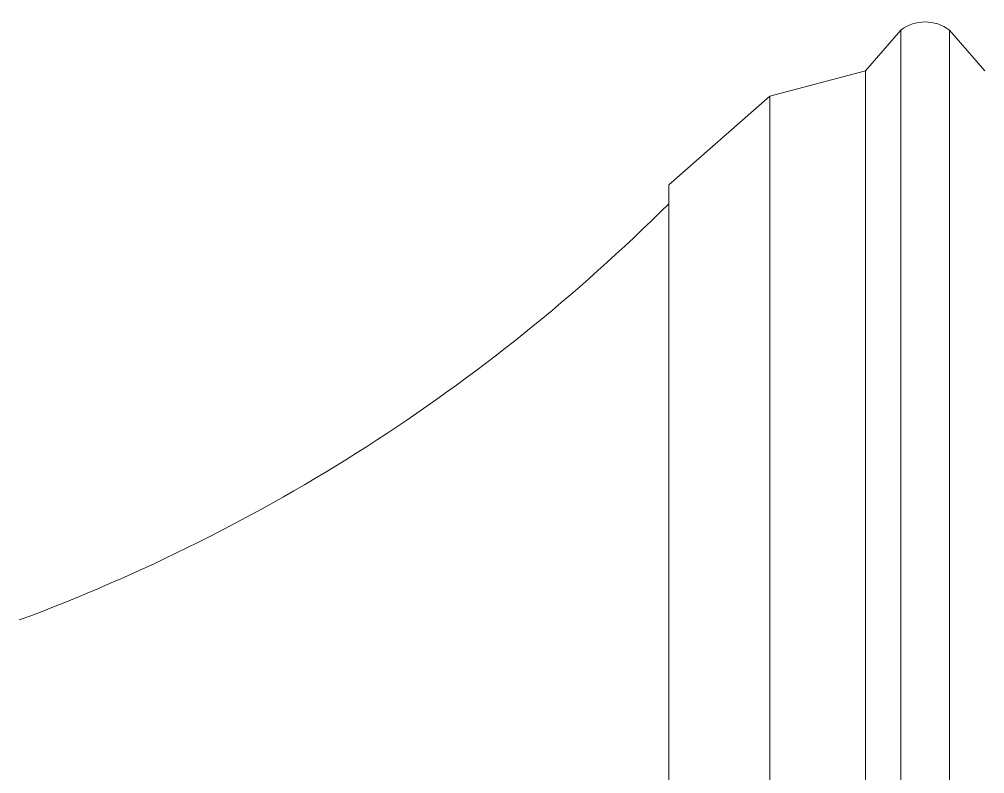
# Model space of a CAD drawing. Header units: metres. Extents: x -5 to 264, y -2 to 18.
# Drawn here: x 12.3464 to 12.7233, y 13.6697 to 13.9642 of the extents above; entities that cross this region are included whole.
import ezdxf

# ---------------------------------------------------------------- set-up
doc = ezdxf.new("R2010")
doc.units = ezdxf.units.M
doc.layers.add('A-ROOF', color=7, linetype='Continuous', lineweight=9)

# ---------------------------------------------------------------- blocks, each defined once
blk = doc.blocks.new('Telhados 1 - Telhados 1-4018348-CORTE A_A')
at = {"layer": 'A-ROOF'}
for p, q in [((12.67671, 13.94412), (12.69051, 13.95999)), ((12.69051, 13.65565), (12.69051, 13.95999)), ((12.70949, 13.95999), (12.72329, 13.94412)), ((12.70949, 13.65565), (12.70949, 13.95999)), ((12.63936, 13.93412), (12.67671, 13.94412)), ((12.67671, 13.63978), (12.67671, 13.94412)), ((12.59994, 13.8996), (12.63936, 13.93412)), ((12.63936, 13.62977), (12.63936, 13.93412)), ((12.59994, 13.59525), (12.59994, 13.8996))]:
    blk.add_line(p, q, dxfattribs=at)
for centre, major_axis, start_param, end_param in [((12.7, 13.94719), (0.01594, 0), 0.933002, 2.208591), ((12.09968, 14.3935), (0.70825, 0), 5.068257, 5.4967)]:
    blk.add_ellipse(centre, major_axis=major_axis, ratio=0.99995, start_param=start_param, end_param=end_param, dxfattribs=at)

msp = doc.modelspace()

# ---------------------------------------------------------------- block references
at = {"layer": 'A-ROOF'}
msp.add_blockref('Telhados 1 - Telhados 1-4018348-CORTE A_A', (0, 0), dxfattribs=at)

doc.saveas('drawing.dxf')
